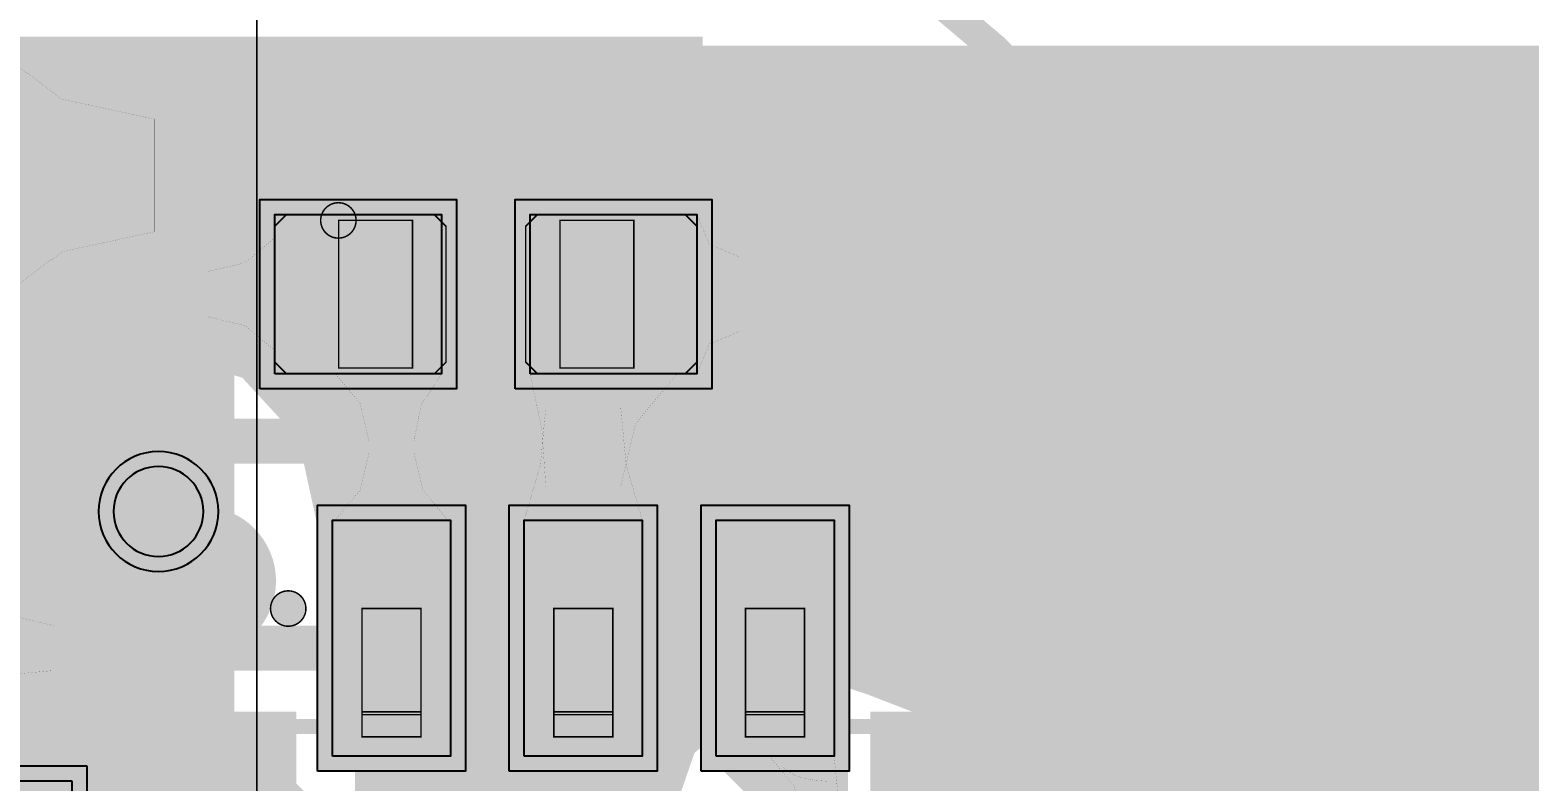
# Model space of a CAD drawing. Header units: millimetres. Extents: x -28.2 to 22.2, y -22.2 to 22.3.
# Drawn here: x 9.65 to 14.73, y 11.45 to 13.99 of the extents above; entities that cross this region are included whole.
import ezdxf

# ---------------------------------------------------------------- set-up
doc = ezdxf.new("R2010")
doc.units = ezdxf.units.MM
doc.header["$MEASUREMENT"] = 0
for name, color, linetype, true_color in [('Bottom-Layer', 7, 'Continuous', 0x0000ff), ('Bottom-Paste-Mask-Layer', 7, 'Continuous', 0x800000), ('Bottom-Silkscreen-Layer', 7, 'Continuous', 0x66cc33), ('Bottom-Solder-Mask-Layer', 7, 'Continuous', 0xaa00ff), ('Component-Marking-Layer', 7, 'Continuous', 0x66ffcc), ('Component-Shape-Layer', 7, 'Continuous', 0x00cccc), ('Document-Layer', 7, 'Continuous', 0xffffff), ('GND', 7, 'Continuous', 0x999966), ('Hole-Layer', 7, 'Continuous', 0x222222), ('Multi-Layer', 7, 'Continuous', 0xc0c0c0), ('Pin-Floating-Layer', 7, 'Continuous', 0xff99ff), ('Pin-Soldering-Layer', 7, 'Continuous', 0xcc9999), ('POWER', 7, 'Continuous', 0x008000), ('Top-Layer', 7, 'Continuous', 0xff0000)]:
    doc.layers.add(name, color=color, linetype=linetype, true_color=true_color)

msp = doc.modelspace()

# ---------------------------------------------------------------- hatches: boundary and pattern name
at = {"layer": 'Bottom-Layer', "transparency": 33554610}
for points in [[(5.5526, 13.8003), (5.5477, 13.8594), (5.5331, 13.9168), (10.316, 13.9168), (10.316, 13.6887), (10.2247, 13.6223), (10.1586, 13.5308), (10.0204, 13.4902), (9.9031, 13.4067), (9.0342, 12.5378), (7.6545, 12.5378), (7.0821, 13.1103), (6.9411, 13.2044), (6.7749, 13.2375), (6.0365, 13.2375), (5.8076, 13.3498), (5.5526, 13.3493)], [(10.7757, 13.7277), (10.7757, 13.9168), (16.5743, 13.9168), (17.7904, 12.3243), (18.8539, 10.6262), (19.7559, 8.837), (20.4885, 6.9721), (21.0455, 5.0474), (21.4221, 3.0794), (21.6151, 1.085), (21.6228, -0.9187), (21.4452, -2.9145), (21.3361, -2.8798), (21.2223, -2.8681), (20.9223, -2.9553), (20.7153, -3.1892), (20.6654, -3.4976), (20.7879, -3.785), (20.7879, -4.1095), (20.7, -4.5318), (20.6034, -4.9523), (20.1362, -6.5998), (19.5376, -8.2041), (18.8113, -9.7549), (17.9622, -11.242), (17.6966, -11.6557), (17.4213, -12.0632), (17.3947, -12.0898), (13.7344, -12.0898), (13.7785, -12.0457), (13.8837, -11.8883), (13.9206, -11.7026), (13.9206, -8.9093), (15.1232, -8.9093), (15.5687, -9.3548), (15.6382, -9.4301), (15.7015, -9.5107), (15.7015, -9.9428), (15.7494, -10.1219), (15.8805, -10.2529), (16.0596, -10.3009), (16.6253, -10.3009), (16.702, -10.2926), (16.7752, -10.268), (16.8485, -10.2926), (16.9252, -10.3009), (17.4902, -10.3009), (17.5838, -10.2887), (17.6709, -10.2524), (17.7945, -10.2009), (17.9272, -10.1833), (18.1226, -10.1444), (18.2882, -10.0338), (18.987, -9.335), (19.0977, -9.1694), (19.1365, -8.974), (19.1365, -8.8968), (19.2115, -8.6304), (19.1365, -8.3641), (19.1365, -8.1499), (19.1587, -8.043), (19.2214, -7.9536), (19.3047, -7.8348), (19.3341, -7.6927), (19.3341, -6.4427), (19.2861, -6.2636), (19.1551, -6.1325), (18.976, -6.0846), (18.276, -6.0846), (18.0969, -6.1325), (17.9658, -6.2636), (17.9178, -6.4427), (17.9178, -7.0677), (17.8786, -7.0354), (17.8353, -7.009), (17.8353, -6.0509), (18.026, -6.0509), (18.2051, -6.0029), (18.3362, -5.8718), (18.3842, -5.6927), (18.3842, -4.5756), (18.408, -4.5504), (18.4322, -4.5256), (19.0581, -3.8997), (19.1523, -3.7588), (19.1853, -3.5926), (19.1853, 6.2483), (19.1523, 6.4145), (19.0581, 6.5554), (18.5152, 7.0983), (18.4336, 7.3382), (18.2549, 7.5178), (18.0155, 7.6005), (18.0141, 7.6007), (18.0127, 7.6009), (17.5811, 8.0325), (17.7328, 8.2798), (17.7407, 8.5698), (17.6027, 8.8251), (17.3557, 8.9774), (17.0657, 8.9859), (16.8101, 8.8486), (12.8046, 8.8486), (12.8046, 9.1986), (12.7743, 9.3427), (12.6886, 9.4625), (12.7029, 9.4916), (12.7144, 9.5219), (13.0454, 9.5229), (13.3183, 9.7102), (13.4382, 10.0187), (13.3634, 10.3411), (13.3634, 12.2734), (13.3265, 12.4591), (13.2213, 12.6165), (12.3952, 13.4426), (12.3115, 13.5095), (12.2152, 13.5565), (12.0848, 13.682), (11.9097, 13.7277), (11.3441, 13.7277), (11.2673, 13.7194), (11.1941, 13.6948), (11.1209, 13.7194), (11.0441, 13.7277)], [(10.316, 12.5104), (10.316, 12.099), (10.2615, 12.1096), (10.2061, 12.1132), (9.8381, 12.1132), (10.2661, 12.5411), (10.2904, 12.5247)]]:
    msp.add_hatch(color=256, dxfattribs=at).paths.add_polyline_path(points)
at = {"layer": 'Bottom-Layer'}
for points in [[(10.4784, 12.8295), (10.4784, 13.3695), (11.0441, 13.3695), (11.0441, 12.8295)], [(11.3441, 12.8295), (11.3441, 13.3695), (11.9097, 13.3695), (11.9097, 12.8295)], [(12.0522, 13.2265), (12.0522, 12.9725), (11.9514, 12.9305), (11.9097, 12.8295), (11.9097, 13.3695), (11.9514, 13.2686)], [(10.2498, 13.0233), (10.2498, 13.1757), (10.3776, 13.2059), (10.4784, 13.29), (10.4784, 12.909), (10.3776, 12.9932)], [(10.9505, 12.6009), (10.7981, 12.6009), (10.7679, 12.7287), (10.6838, 12.8295), (11.0441, 12.8295), (10.9748, 12.7244)], [(11.6513, 12.4485), (11.3973, 12.4485), (11.3839, 12.6409), (11.3441, 12.8295), (11.8418, 12.8295), (11.7016, 12.6615)], [(11.3973, 12.7149), (11.6513, 12.7149), (11.6697, 12.521), (11.7243, 12.3339), (11.3243, 12.3339), (11.3789, 12.521)], [(10.7981, 12.5625), (10.9505, 12.5625), (10.9807, 12.4347), (11.0648, 12.3339), (10.6838, 12.3339), (10.7679, 12.4347)], [(10.6743, 11.5339), (10.6743, 12.3339), (11.0743, 12.3339), (11.0743, 11.5339)], [(11.3243, 11.5339), (11.3243, 12.3339), (11.7243, 12.3339), (11.7243, 11.5339)], [(11.9743, 11.5339), (11.9743, 12.3339), (12.3743, 12.3339), (12.3743, 11.5339)], [(12.4211, 11.3053), (12.2687, 11.3053), (12.2385, 11.4331), (12.1544, 11.5339), (12.3743, 11.5339), (12.3861, 11.4173)], [(9.791, 11.4502), (9.791, 10.9102), (9.0009, 10.9102), (9.0009, 11.4502)]]:
    msp.add_hatch(color=256, dxfattribs=at).paths.add_polyline_path(points)
at = {"layer": 'Bottom-Paste-Mask-Layer'}
for points in [[(11.0591, 13.3295), (11.0591, 12.8695), (11.0191, 12.8295), (10.5184, 12.8295), (10.4784, 12.8695), (10.4784, 13.3295), (10.5184, 13.3695), (11.0191, 13.3695)], [(11.0591, 13.3295), (11.0591, 12.8695), (11.0191, 12.8295), (10.5184, 12.8295), (10.4784, 12.8695), (10.4784, 13.3295), (10.5184, 13.3695), (11.0191, 13.3695)], [(11.3291, 13.3295), (11.3691, 13.3695), (11.8697, 13.3695), (11.9097, 13.3295), (11.9097, 12.8695), (11.8697, 12.8295), (11.3691, 12.8295), (11.3291, 12.8695)], [(11.3291, 13.3295), (11.3691, 13.3695), (11.8697, 13.3695), (11.9097, 13.3295), (11.9097, 12.8695), (11.8697, 12.8295), (11.3691, 12.8295), (11.3291, 12.8695)], [(10.6743, 11.5339), (10.6743, 12.3339), (11.0743, 12.3339), (11.0743, 11.5339)], [(11.3243, 11.5339), (11.3243, 12.3339), (11.7243, 12.3339), (11.7243, 11.5339)], [(11.9743, 11.5339), (11.9743, 12.3339), (12.3743, 12.3339), (12.3743, 11.5339)]]:
    msp.add_hatch(color=256, dxfattribs=at).paths.add_polyline_path(points)
at = {"layer": 'Bottom-Solder-Mask-Layer'}
for points in [[(10.4276, 12.7787), (10.4276, 13.4203), (11.0949, 13.4203), (11.0949, 12.7787)], [(11.2933, 12.7787), (11.2933, 13.4203), (11.9605, 13.4203), (11.9605, 12.7787)], [(10.6235, 11.4831), (10.6235, 12.3847), (11.1251, 12.3847), (11.1251, 11.4831)], [(11.2735, 11.4831), (11.2735, 12.3847), (11.7751, 12.3847), (11.7751, 11.4831)], [(11.9235, 11.4831), (11.9235, 12.3847), (12.4251, 12.3847), (12.4251, 11.4831)], [(9.8418, 11.501), (9.8418, 10.8594), (8.9501, 10.8594), (8.9501, 11.501)]]:
    msp.add_hatch(color=256, dxfattribs=at).paths.add_polyline_path(points)
at = {"layer": 'Component-Marking-Layer'}
for points in [[(10.6342, 13.3495, 1), (10.7542, 13.3495, 1)], [(10.6342, 13.3495, 1), (10.7542, 13.3495, 1)], [(10.4643, 12.034, 1), (10.5842, 12.034, 1)], [(10.4643, 12.034, 1), (10.5842, 12.034, 1)]]:
    msp.add_hatch(color=256, dxfattribs=at).paths.add_polyline_path(points)
at = {"layer": 'GND', "transparency": 33554610}
for points in [[(-16.5734, 13.9168), (-0.626, 13.9168), (-0.626, 7.7393), (-0.5757, 7.5564), (-0.4391, 7.4248), (0.9802, 6.6519), (1.0631, 6.6193), (1.1515, 6.6083), (4.8313, 6.6083), (4.9653, 6.3263), (5.2292, 6.1595), (5.5414, 6.1595), (5.8053, 6.3263), (5.9393, 6.6083), (6.8503, 6.6083), (6.9873, 6.6355), (7.1035, 6.7132), (8.0772, 7.6868), (10.0739, 7.6868), (10.0939, 7.6874), (10.1139, 7.689), (10.3088, 7.4287), (10.6152, 7.3201), (10.9305, 7.3996), (11.1488, 7.6406), (11.1969, 7.9622), (11.0586, 8.2565), (11.1473, 8.4937), (11.1227, 8.7457), (10.9898, 8.9613), (10.7757, 9.0966), (10.7757, 10.2209), (11.0024, 10.227), (11.2081, 10.3222), (11.4777, 10.2522), (11.7478, 10.3204), (11.9518, 10.5099), (12.0396, 10.7742), (12.315, 10.6848), (12.5984, 10.7445), (12.8142, 10.9375), (12.9052, 11.2123), (12.8471, 11.496), (12.6554, 11.713), (12.381, 11.8055), (12.097, 11.749), (11.879, 11.5585), (11.7849, 11.2846), (11.5752, 11.3667), (11.3501, 11.3597), (11.1458, 11.2648), (10.9661, 11.3273), (10.7757, 11.3261), (10.7757, 13.9168), (16.5743, 13.9168), (17.7904, 12.3243), (18.8539, 10.6263), (19.7559, 8.8371), (20.4885, 6.9722), (21.0455, 5.0475), (21.4221, 3.0795), (21.6151, 1.0852), (21.6228, -0.9185), (21.4452, -2.9142), (21.1963, -2.8687), (20.9526, -2.9371), (20.7638, -3.1055), (20.6681, -3.3399), (20.6851, -3.5924), (20.8113, -3.8118), (21.021, -3.9534), (21.2716, -3.9886), (20.8472, -5.8125), (20.2667, -7.5929), (19.5344, -9.3165), (18.6559, -10.9703), (17.6377, -12.5419), (-17.6368, -12.5419), (-18.7366, -10.8303), (-19.6709, -9.0229), (-20.4312, -7.1358), (-21.011, -5.1856), (-21.4051, -3.1896), (-21.6101, -1.1654), (-21.624, 0.869), (-21.4468, 2.8958), (-21.0801, 4.8971), (-20.5271, 6.855), (-19.7927, 8.7524), (-18.8833, 10.5724), (-17.8071, 12.2989)], [(2.6643, 7.068), (2.33, 7.068), (2.4333, 7.3536), (2.3727, 7.6513), (2.1659, 7.8737), (1.8734, 7.9559), (1.581, 7.8737), (1.3742, 7.6513), (1.3136, 7.3536), (1.4169, 7.068), (1.1773, 7.068), (-0.1662, 7.7997), (-0.1662, 13.9168), (10.316, 13.9168), (10.316, 10.8319), (10.3137, 10.8028), (10.3129, 10.7735), (10.3137, 10.7443), (10.316, 10.7151), (10.316, 10.4681), (10.0282, 10.6118), (9.7088, 10.5739), (9.4627, 10.3669), (9.3705, 10.0588), (9.4627, 9.7506), (9.7088, 9.5436), (10.0282, 9.5058), (10.316, 9.6494), (10.316, 9.0562), (10.0989, 8.8373), (10.0301, 8.5367), (10.1305, 8.2452), (10.0318, 8.1465), (7.9288, 8.1465), (7.8899, 8.1388), (7.857, 8.1168), (6.8082, 7.068), (3.4915, 7.068), (3.6317, 7.3558), (3.5918, 7.6734), (3.3847, 7.9176), (3.0779, 8.0089), (2.771, 7.9176), (2.564, 7.6734), (2.5241, 7.3558)]]:
    msp.add_hatch(color=256, dxfattribs=at).paths.add_polyline_path(points)
at = {"layer": 'Pin-Floating-Layer'}
for points in [[(10.7743, 11.684), (10.9743, 11.684), (10.9743, 11.599), (10.7743, 11.599)], [(10.7743, 11.684), (10.9743, 11.684), (10.9743, 11.599), (10.7743, 11.599)], [(11.4243, 11.684), (11.6243, 11.684), (11.6243, 11.599), (11.4243, 11.599)], [(11.4243, 11.684), (11.6243, 11.684), (11.6243, 11.599), (11.4243, 11.599)], [(12.0743, 11.684), (12.2743, 11.684), (12.2743, 11.599), (12.0743, 11.599)], [(12.0743, 11.684), (12.2743, 11.684), (12.2743, 11.599), (12.0743, 11.599)]]:
    msp.add_hatch(color=256, dxfattribs=at).paths.add_polyline_path(points)
at = {"layer": 'Pin-Soldering-Layer'}
for points in [[(10.9452, 12.8495), (10.6952, 12.8495), (10.6952, 13.3495), (10.9452, 13.3495)], [(10.9452, 12.8495), (10.6952, 12.8495), (10.6952, 13.3495), (10.9452, 13.3495)], [(11.4455, 13.3495), (11.6955, 13.3495), (11.6955, 12.8495), (11.4455, 12.8495)], [(11.4455, 13.3495), (11.6955, 13.3495), (11.6955, 12.8495), (11.4455, 12.8495)], [(10.7743, 12.034), (10.9743, 12.034), (10.9743, 11.674), (10.7743, 11.674)], [(10.7743, 12.034), (10.9743, 12.034), (10.9743, 11.674), (10.7743, 11.674)], [(11.4243, 12.034), (11.6243, 12.034), (11.6243, 11.674), (11.4243, 11.674)], [(11.4243, 12.034), (11.6243, 12.034), (11.6243, 11.674), (11.4243, 11.674)], [(12.0743, 12.034), (12.2743, 12.034), (12.2743, 11.674), (12.0743, 11.674)], [(12.0743, 12.034), (12.2743, 12.034), (12.2743, 11.674), (12.0743, 11.674)]]:
    msp.add_hatch(color=256, dxfattribs=at).paths.add_polyline_path(points)
at = {"layer": 'POWER', "transparency": 33554610}
for points in [[(14.6201, 11.9458), (12.6491, 13.9168), (16.5743, 13.9168), (17.7904, 12.3243), (18.8539, 10.6263), (19.7559, 8.8371), (20.4885, 6.9722), (21.0455, 5.0475), (21.4221, 3.0795), (21.6151, 1.0852), (21.6228, -0.9185), (21.4452, -2.9142), (21.1963, -2.8687), (20.9526, -2.9371), (20.7638, -3.1055), (20.6681, -3.3399), (20.6851, -3.5924), (20.8113, -3.8118), (21.021, -3.9534), (21.2716, -3.9886), (20.8472, -5.8125), (20.2667, -7.5929), (19.5344, -9.3165), (18.6559, -10.9703), (17.6377, -12.5419), (8.3931, -12.5419), (10.3597, -10.5754), (10.4538, -10.4345), (10.4869, -10.2683), (10.4869, -8.8973), (10.5393, -8.8213), (10.5786, -8.7377), (10.6785, -8.6378), (10.8548, -8.8973), (11.1429, -9.0217), (11.2798, -9.2938), (11.5387, -9.4542), (11.8434, -9.4559), (12.104, -9.2981), (12.2438, -9.0275), (12.2217, -8.7237), (12.0442, -8.4761), (11.7635, -8.3578), (11.6328, -8.0926), (11.3856, -7.9307), (13.292, -6.0242), (13.4319, -6.2948), (13.6926, -6.4525), (13.9972, -6.4508), (14.2561, -6.2903), (14.393, -6.0181), (14.3676, -5.7146), (14.1874, -5.469), (13.9054, -5.3537), (13.9333, -5.2597), (13.9427, -5.1621), (13.9427, -3.6835), (14.0688, -3.475), (14.1127, -3.2354), (14.1127, -0.9602), (14.1749, -0.7051), (14.1439, -0.4444), (14.0238, -0.2109), (14.0238, 1.3448), (14.6201, 1.9411), (14.7804, 2.1809), (14.8366, 2.4638), (14.8366, 10.2913), (15.5691, 10.2913), (15.9386, 10.3903), (16.2092, 10.6609), (16.3082, 11.0304), (16.2092, 11.4), (15.9386, 11.6705), (15.5691, 11.7696), (14.7504, 11.7696), (14.6918, 11.8625)], [(-0.1662, 8.1998), (-0.1662, 12.8522), (0.5369, 12.8522), (0.4106, 12.5647), (0.4585, 12.2543), (0.6656, 12.0182), (0.9671, 11.9303), (1.2687, 12.0182), (1.4758, 12.2543), (1.5237, 12.5647), (1.3973, 12.8522), (5.1217, 12.8522), (5.1792, 12.5513), (5.3861, 12.3254), (5.6809, 12.2418), (5.9756, 12.3254), (6.1826, 12.5513), (6.2401, 12.8522), (10.316, 12.8522), (10.316, 10.8319), (10.3129, 10.7735), (10.316, 10.7151), (10.316, 10.5651), (10.2899, 10.5689), (10.2639, 10.573), (10.105, 10.6459), (9.9319, 10.6709), (7.9588, 10.6709), (8.0887, 10.8844), (8.113, 11.133), (8.0271, 11.3676), (8.1161, 11.6514), (8.0478, 11.9408), (7.8411, 12.1547), (7.5542, 12.233), (7.2676, 12.1537), (7.0617, 11.9391), (6.9943, 11.6495), (7.0843, 11.366), (6.9992, 11.1318), (7.0239, 10.8838), (7.1535, 10.6709), (3.8177, 10.6709), (3.5834, 10.6243), (3.3848, 10.4916), (2.641, 9.7478), (2.4826, 9.4734), (2.4826, 9.1565), (2.641, 8.8821), (2.9154, 8.7237), (3.2323, 8.7237), (3.5067, 8.8821), (4.0712, 9.4466), (8.0931, 9.4466), (8.3446, 8.8876), (8.4307, 8.2808), (8.4307, 6.3825), (8.0811, 6.0329), (7.9321, 6.2784), (7.6812, 6.4182), (7.394, 6.4155), (7.1457, 6.2711), (7.0014, 6.0229), (6.9987, 5.7357), (7.1384, 5.4847), (7.384, 5.3358), (4.546, 2.4978), (4.4133, 2.2992), (4.3667, 2.0649), (4.3667, 0.0435), (2.9223, -1.4009), (-6.7168, -1.4009), (-7.7694, -0.3483), (-7.7694, 2.305), (-7.0597, 3.0147), (-6.8991, 3.2976), (-6.906, 3.6228), (-5.5143, 3.6228), (-5.2334, 3.5466), (-4.9521, 3.6213), (-4.7461, 3.8268), (-4.6706, 4.1079), (-4.7461, 4.389), (-4.9521, 4.5946), (-5.2334, 4.6693), (-5.5143, 4.5931), (-7.5147, 4.5931), (-7.6942, 4.5586), (-7.8482, 4.4603), (-7.8482, 7.0884), (-7.3963, 7.5403), (-7.2059, 7.545), (-7.0281, 7.6131), (-6.0267, 7.6131), (-5.74, 7.5344), (-5.4533, 7.6131), (-5.2616, 7.6131), (-5.0561, 7.4068), (-4.7748, 7.3312), (-4.4935, 7.4068), (-4.2879, 7.6131), (-3.7105, 7.6131), (-3.6572, 7.6106), (-3.6038, 7.6131), (-2.1357, 7.6131), (-2.0824, 7.6106), (-2.029, 7.6131), (-1.2157, 7.6131), (-1.0264, 7.4922), (-0.8049, 7.4551), (-0.5866, 7.5079), (-0.4064, 7.642), (-0.2932, 7.836), (-0.2651, 8.0588), (-0.196, 8.128), (-0.1739, 8.1609)], [(11.6231, 12.8522), (13.3583, 11.117), (13.3583, 10.3497), (13.1515, 10.5491), (12.873, 10.6201), (12.5959, 10.5439), (12.0476, 10.5439), (12.0265, 10.5845), (12.0091, 10.6269), (12.0293, 10.6995), (12.0396, 10.7742), (12.315, 10.6848), (12.5984, 10.7445), (12.8142, 10.9375), (12.9052, 11.2123), (12.8471, 11.496), (12.6554, 11.713), (12.381, 11.8055), (12.097, 11.749), (11.879, 11.5585), (11.7849, 11.2846), (11.5752, 11.3667), (11.3501, 11.3597), (11.1458, 11.2648), (10.9661, 11.3273), (10.7757, 11.3261), (10.7757, 12.8522)]]:
    msp.add_hatch(color=256, dxfattribs=at).paths.add_polyline_path(points)
at = {"layer": 'Top-Layer'}
for points in [[(10.072, 13.6925), (10.072, 13.3115), (9.7582, 13.2436), (9.5005, 13.052), (9.5005, 13.952), (9.7582, 13.7604)], [(9.7291, 11.9762), (9.7291, 11.8238), (9.6129, 11.8133), (9.5005, 11.782), (9.5005, 12.0905), (9.6013, 12.0064)], [(12.0954, 11.3871), (12.2031, 11.4948), (12.2364, 11.4709), (12.2741, 11.4576), (12.3149, 11.4512), (12.3576, 11.4481), (12.1421, 11.2326), (12.139, 11.2753), (12.1326, 11.3161), (12.1193, 11.3538)]]:
    msp.add_hatch(color=256, dxfattribs=at).paths.add_polyline_path(points)
at = {"layer": 'Top-Layer', "transparency": 33554610}
msp.add_hatch(color=256, dxfattribs=at).paths.add_polyline_path([(9.8587, 13.9168), (15.5514, 13.9168), (15.193, 13.7214), (14.9283, 13.4105), (14.7926, 13.0254), (14.804, 12.6173), (14.9609, 12.2404), (15.2424, 11.9447), (15.6112, 11.7696), (15.5691, 11.7696), (15.1995, 11.6705), (14.929, 11.4), (14.8299, 11.0304), (14.929, 10.6609), (15.1995, 10.3903), (15.5691, 10.2913), (16.0831, 10.2913), (16.139, 10.2891), (16.1866, 10.2832), (16.2293, 10.2739), (16.264, 10.2624), (16.2879, 10.2509), (16.3003, 10.2424), (16.3075, 10.2353), (16.3094, 10.232), (16.573, 9.8999), (16.9412, 9.6896), (17.3612, 9.6312), (17.7728, 9.7331), (18.117, 9.9807), (18.3445, 10.3385), (18.4228, 10.7553), (18.3405, 11.1712), (18.1095, 11.5268), (17.7628, 11.771), (17.3503, 11.8689), (16.9309, 11.8064), (16.8846, 11.7919), (16.8455, 11.783), (16.8037, 11.7766), (16.7603, 11.7726), (16.6576, 11.7696), (16.5122, 11.7696), (16.1874, 11.7696), (16.5562, 11.9447), (16.8377, 12.2404), (16.9946, 12.6173), (17.0059, 13.0254), (16.8703, 13.4105), (16.6056, 13.7214), (16.2471, 13.9168), (16.5743, 13.9168), (17.7326, 12.4073), (18.7539, 10.8018), (19.6302, 9.1129), (19.5059, 9.1129), (19.4924, 9.1244), (19.4777, 9.1402), (19.1828, 9.4549), (18.7908, 9.6349), (18.3598, 9.6534), (17.9539, 9.5077), (17.633, 9.2193), (17.6301, 9.2157), (17.6231, 9.2066), (17.6163, 9.1972), (17.5823, 9.1484), (17.5749, 9.1373), (17.5679, 9.1261), (17.5116, 9.0311), (17.5072, 9.0233), (17.5029, 9.0155), (17.4601, 8.9343), (17.1701, 9.0004), (16.8871, 8.9092), (16.6904, 8.6861), (16.6352, 8.3939), (16.7371, 8.1145), (16.9674, 7.9263), (17.2616, 7.8823), (17.5369, 7.9947), (17.5402, 7.9918), (17.5814, 7.9473), (17.7338, 7.7562), (17.924, 7.6027), (17.7269, 7.5546), (17.5598, 7.4395), (17.4093, 7.1658), (17.4284, 6.854), (17.6111, 6.6006), (17.901, 6.4841), (18.3346, 6.0505), (18.4794, 5.6033), (18.7949, 5.2549), (19.2256, 5.0667), (19.6956, 5.0717), (20.1222, 5.2691), (20.4302, 5.6241), (20.5326, 5.2381), (20.6276, 4.8503), (20.6439, 4.7806), (20.6599, 4.7109), (20.2803, 4.8399), (19.8796, 4.8269), (19.5091, 4.6736), (19.2164, 4.3997), (19.0388, 4.0402), (18.9992, 3.6413), (19.0001, 3.6288), (19.0015, 3.6164), (19.0018, 3.6138), (19.0043, 3.5923), (19.0072, 3.5709), (19.009, 3.5566), (19.0115, 3.5396), (19.0149, 3.5228), (19.0177, 3.5101), (19.0227, 3.4865), (19.0283, 3.463), (19.0389, 3.4159), (19.0422, 3.4022), (19.0461, 3.3886), (19.0746, 3.2965), (19.09, 3.2453), (19.0795, 3.2337), (18.5983, 2.7525), (14.6294, 2.7525), (14.5837, 3.0502), (14.3907, 3.2815), (14.106, 3.3797), (13.8115, 3.3165), (13.592, 3.1103), (13.592, 5.9135), (13.8793, 5.7925), (14.1868, 5.8434), (14.4198, 6.0505), (14.5064, 6.35), (14.4198, 6.6494), (14.1868, 6.8566), (13.8793, 6.9074), (13.592, 6.7864), (13.592, 7.3152), (13.7089, 7.5646), (13.693, 7.8396), (13.5482, 8.074), (13.3093, 8.2112), (13.0339, 8.2183), (12.7884, 8.0935), (12.7884, 8.2473), (12.7861, 8.2918), (12.7792, 8.3359), (12.7792, 9.5062), (13.0996, 9.5429), (13.347, 9.7499), (13.4396, 10.0588), (13.347, 10.3677), (13.0996, 10.5746), (12.7792, 10.6113), (12.7792, 10.8898), (12.8999, 11.1633), (12.8632, 11.46), (12.6794, 11.6958), (12.4006, 11.8039), (11.9973, 12.2072), (11.8564, 12.3013), (11.6902, 12.3344), (10.6449, 12.3344), (10.5822, 12.6222), (10.3824, 12.8386), (10.1005, 12.924), (9.8141, 12.855), (9.8107, 12.861), (9.8072, 12.867), (9.8455, 12.956), (9.8587, 13.052)])

# ---------------------------------------------------------------- linework, layer by layer
at = {"layer": 'Bottom-Layer', "const_width": 0.00508}
msp.add_lwpolyline([(-22.1992, -0.0001, 1), (22.2001, -0.0001), (22.2001, -0.0001, 1), (-22.1992, -0.0001)], format="xyb", dxfattribs=at)
at = {"layer": 'Bottom-Layer'}
for points, const_width in [([(4.4803, -1.8581), (-8.3083, -1.8581), (-8.6864, -1.4801), (-8.6864, 6.3939), (-7.3656, 7.7147), (-0.7529, 7.7147), (-0.2678, 8.1998), (-0.2678, 14.2721), (10.4176, 14.2721), (10.4176, 8.3886), (10.0739, 8.0449), (8.7162, 8.0449), (8.4505, 7.7792), (8.4505, 2.9772), (7.172, 1.6987), (6.4014, 1.6987), (5.4463, 0.7436), (5.4463, -0.918)], 0.00508), ([(5.5526, 13.8003), (5.5477, 13.8594), (5.5331, 13.9168), (10.316, 13.9168), (10.316, 13.6887), (10.2247, 13.6223), (10.1586, 13.5308), (10.0204, 13.4902), (9.9031, 13.4067), (9.0342, 12.5378), (7.6545, 12.5378), (7.0821, 13.1103), (6.9411, 13.2044), (6.7749, 13.2375), (6.0365, 13.2375), (5.8076, 13.3498), (5.5526, 13.3493)], 0.0508), ([(12.0522, 13.2265), (12.0522, 12.9725), (11.9514, 12.9305), (11.9097, 12.8295), (11.9097, 13.3695), (11.9514, 13.2686)], 0.000254), ([(10.2498, 13.0233), (10.2498, 13.1757), (10.3776, 13.2059), (10.4784, 13.29), (10.4784, 12.909), (10.3776, 12.9932)], 0.000254), ([(10.9505, 12.6009), (10.7981, 12.6009), (10.7679, 12.7287), (10.6838, 12.8295), (11.0441, 12.8295), (10.9748, 12.7244)], 0.000254), ([(11.6513, 12.4485), (11.3973, 12.4485), (11.3839, 12.6409), (11.3441, 12.8295), (11.8418, 12.8295), (11.7016, 12.6615)], 0.000254), ([(11.3973, 12.7149), (11.6513, 12.7149), (11.6697, 12.521), (11.7243, 12.3339), (11.3243, 12.3339), (11.3789, 12.521)], 0.000254), ([(10.316, 12.5104), (10.316, 12.099), (10.2615, 12.1096), (10.2061, 12.1132), (9.8381, 12.1132), (10.2661, 12.5411), (10.2904, 12.5247)], 0.0508), ([(10.7981, 12.5625), (10.9505, 12.5625), (10.9807, 12.4347), (11.0648, 12.3339), (10.6838, 12.3339), (10.7679, 12.4347)], 0.000254), ([(12.4211, 11.3053), (12.2687, 11.3053), (12.2385, 11.4331), (12.1544, 11.5339), (12.3743, 11.5339), (12.3861, 11.4173)], 0.000254)]:
    msp.add_lwpolyline(points, close=True, dxfattribs=dict(at, const_width=const_width))
for points, const_width in [([(13.3634, 10.3411), (13.3634, 12.2734), (13.3265, 12.4591), (13.2213, 12.6165), (12.3952, 13.4426), (12.3115, 13.5095), (12.2152, 13.5565), (12.0848, 13.682), (11.9097, 13.7277), (11.3441, 13.7277), (11.2673, 13.7194), (11.1941, 13.6948), (11.1209, 13.7194), (11.0441, 13.7277), (10.7757, 13.7277), (10.7757, 13.9168), (16.5743, 13.9168)], 0.0508), ([(11.6269, 13.0995), (11.5243, 12.9969)], 0.254), ([(12.0522, 13.0995), (11.6269, 13.0995)], 0.254), ([(12.8783, 12.2734), (12.0522, 13.0995)], 0.254), ([(9.2141, 12.1034), (10.2102, 13.0995)], 0.1524), ([(10.2102, 13.0995), (10.7613, 13.0995)], 0.1524), ([(10.8743, 12.9865), (10.7613, 13.0995)], 0.1524), ([(11.5243, 12.9969), (11.5243, 11.9339)], 0.254), ([(10.8743, 11.9339), (10.8743, 12.9865)], 0.1524), ([(12.8783, 10.0588), (12.8783, 12.2734)], 0.254), ([(12.1743, 11.9339), (12.3449, 11.7633)], 0.1524), ([(12.3449, 11.7633), (12.3449, 11.2453)], 0.1524), ([(10.2061, 11.6788), (7.8161, 11.6788)], 0.1524), ([(10.5796, 11.3053), (10.2061, 11.6788)], 0.1524)]:
    msp.add_lwpolyline(points, dxfattribs=dict(at, const_width=const_width))
for points in [[(10.4784, 12.8295), (10.4784, 13.3695), (11.0441, 13.3695), (11.0441, 12.8295)], [(11.3441, 12.8295), (11.3441, 13.3695), (11.9097, 13.3695), (11.9097, 12.8295)], [(10.6743, 11.5339), (10.6743, 12.3339), (11.0743, 12.3339), (11.0743, 11.5339)], [(11.3243, 11.5339), (11.3243, 12.3339), (11.7243, 12.3339), (11.7243, 11.5339)], [(11.9743, 11.5339), (11.9743, 12.3339), (12.3743, 12.3339), (12.3743, 11.5339)], [(9.791, 11.4502), (9.791, 10.9102), (9.0009, 10.9102), (9.0009, 11.4502)]]:
    msp.add_lwpolyline(points, close=True, dxfattribs=at)
at = {"layer": 'Bottom-Paste-Mask-Layer', "const_width": 0.00508}
for points in [[(11.0591, 13.3295), (11.0591, 12.8695), (11.0191, 12.8295), (10.5184, 12.8295), (10.4784, 12.8695), (10.4784, 13.3295), (10.5184, 13.3695), (11.0191, 13.3695)], [(11.0591, 13.3295), (11.0591, 12.8695), (11.0191, 12.8295), (10.5184, 12.8295), (10.4784, 12.8695), (10.4784, 13.3295), (10.5184, 13.3695), (11.0191, 13.3695)], [(11.3291, 13.3295), (11.3691, 13.3695), (11.8697, 13.3695), (11.9097, 13.3295), (11.9097, 12.8695), (11.8697, 12.8295), (11.3691, 12.8295), (11.3291, 12.8695)], [(11.3291, 13.3295), (11.3691, 13.3695), (11.8697, 13.3695), (11.9097, 13.3295), (11.9097, 12.8695), (11.8697, 12.8295), (11.3691, 12.8295), (11.3291, 12.8695)]]:
    msp.add_lwpolyline(points, close=True, dxfattribs=at)
at = {"layer": 'Bottom-Paste-Mask-Layer'}
for points in [[(10.6743, 11.5339), (10.6743, 12.3339), (11.0743, 12.3339), (11.0743, 11.5339)], [(11.3243, 11.5339), (11.3243, 12.3339), (11.7243, 12.3339), (11.7243, 11.5339)], [(11.9743, 11.5339), (11.9743, 12.3339), (12.3743, 12.3339), (12.3743, 11.5339)]]:
    msp.add_lwpolyline(points, close=True, dxfattribs=at)
at = {"layer": 'Bottom-Silkscreen-Layer'}
for points, const_width in [([(10.9679, 13.5981), (10.2498, 13.5981)], 0.1524), ([(10.2498, 13.5981), (10.2498, 12.6009)], 0.1524), ([(10.9679, 13.5981), (10.2498, 13.5981)], 0.1524), ([(10.2498, 13.5981), (10.2498, 12.6009)], 0.1524), ([(11.4203, 13.5981), (12.1383, 13.5981)], 0.1524), ([(11.4203, 13.5981), (12.1383, 13.5981)], 0.1524), ([(12.1383, 13.5981), (12.1383, 12.6009)], 0.1524), ([(12.1383, 13.5981), (12.1383, 12.6009)], 0.1524), ([(10.2498, 12.6009), (10.9679, 12.6009)], 0.1524), ([(10.2498, 12.6009), (10.9679, 12.6009)], 0.1524), ([(12.1383, 12.6009), (11.4203, 12.6009)], 0.1524), ([(12.1383, 12.6009), (11.4203, 12.6009)], 0.1524), ([(10.4243, 10.284), (10.4243, 11.684)], 0.254), ([(10.4243, 10.284), (10.4243, 11.684)], 0.254), ([(12.6243, 10.284), (12.6243, 11.684)], 0.254), ([(12.6243, 10.284), (12.6243, 11.684)], 0.254), ([(9.8672, 11.6788), (9.0771, 11.6788)], 0.1524), ([(9.8672, 11.6788), (9.0771, 11.6788)], 0.1524), ([(10.0196, 10.834), (10.0196, 11.5264)], 0.1524), ([(10.0196, 10.834), (10.0196, 11.5264)], 0.1524)]:
    msp.add_lwpolyline(points, dxfattribs=dict(at, const_width=const_width))
at = {"layer": 'Bottom-Silkscreen-Layer', "const_width": 0.254}
msp.add_lwpolyline([(10.1019, 12.127, 1), (10.3559, 12.127, 1)], format="xyb", close=True, dxfattribs=at)
msp.add_lwpolyline([(10.1019, 12.127, 1), (10.3559, 12.127, 1)], format="xyb", close=True, dxfattribs=at)
at = {"layer": 'Bottom-Silkscreen-Layer', "const_width": 0.1524}
msp.add_lwpolyline([(10.0196, 11.5264, 0.414), (9.8672, 11.6788)], format="xyb", dxfattribs=at)
msp.add_lwpolyline([(10.0196, 11.5264, 0.414), (9.8672, 11.6788)], format="xyb", dxfattribs=at)
at = {"layer": 'Bottom-Solder-Mask-Layer'}
for points in [[(10.4276, 12.7787), (10.4276, 13.4203), (11.0949, 13.4203), (11.0949, 12.7787)], [(11.2933, 12.7787), (11.2933, 13.4203), (11.9605, 13.4203), (11.9605, 12.7787)], [(10.6235, 11.4831), (10.6235, 12.3847), (11.1251, 12.3847), (11.1251, 11.4831)], [(11.2735, 11.4831), (11.2735, 12.3847), (11.7751, 12.3847), (11.7751, 11.4831)], [(11.9235, 11.4831), (11.9235, 12.3847), (12.4251, 12.3847), (12.4251, 11.4831)], [(9.8418, 11.501), (9.8418, 10.8594), (8.9501, 10.8594), (8.9501, 11.501)]]:
    msp.add_lwpolyline(points, close=True, dxfattribs=at)
at = {"layer": 'Component-Marking-Layer', "const_width": 0.00508}
for points in [[(10.6342, 13.3495, 1), (10.7542, 13.3495), (10.7542, 13.3495, 1), (10.6342, 13.3495)], [(10.6342, 13.3495, 1), (10.7542, 13.3495), (10.7542, 13.3495, 1), (10.6342, 13.3495)], [(10.4643, 12.034, 1), (10.5842, 12.034), (10.5842, 12.034, 1), (10.4643, 12.034)], [(10.4643, 12.034, 1), (10.5842, 12.034), (10.5842, 12.034, 1), (10.4643, 12.034)]]:
    msp.add_lwpolyline(points, format="xyb", dxfattribs=at)
at = {"layer": 'Component-Shape-Layer', "const_width": 0.0508}
for points in [[(10.6941, 13.3495), (11.6941, 13.3495), (11.6941, 12.8495), (10.6941, 12.8495)], [(10.6941, 13.3495), (11.6941, 13.3495), (11.6941, 12.8495), (10.6941, 12.8495)], [(10.5243, 10.334), (10.5243, 11.634), (12.5243, 11.634), (12.5243, 10.334)], [(10.5243, 10.334), (10.5243, 11.634), (12.5243, 11.634), (12.5243, 10.334)]]:
    msp.add_lwpolyline(points, close=True, dxfattribs=at)
at = {"layer": 'Document-Layer', "const_width": 0.1}
for points in [[(17.8215, -12.9001, 1.957), (-17.8345, -12.8809)], [(10.4019, -15.9001, 0.517), (11.5326, 15.1)]]:
    msp.add_lwpolyline(points, format="xyb", dxfattribs=at)
at = {"layer": 'Document-Layer', "const_width": 0.2}
msp.add_lwpolyline([(10.7892, 12.2032, 1), (10.9893, 12.2032, 1)], format="xyb", close=True, dxfattribs=at)
msp.add_lwpolyline([(10.7892, 12.2032, 1), (10.9893, 12.2032, 1)], format="xyb", close=True, dxfattribs=at)
at = {"layer": 'GND', "const_width": 0.00508}
msp.add_lwpolyline([(-22.1992, -0.0001, 1), (22.2001, -0.0001), (22.2001, -0.0001, 1), (-22.1992, -0.0001)], format="xyb", dxfattribs=at)
msp.add_lwpolyline([(1.1515, 6.9664), (-0.2678, 7.7393), (-0.2678, 15.1173), (-0.2281, 15.1569), (9.5327, 15.1569), (10.4176, 14.2721), (10.4176, 8.3886), (10.0739, 8.0449), (7.9288, 8.0449), (6.8503, 6.9664)], close=True, dxfattribs=at)
at = {"layer": 'GND', "const_width": 0.0508}
for points in [[(-0.1662, 13.9168), (10.316, 13.9168), (10.316, 10.8319), (10.3137, 10.8028), (10.3129, 10.7735), (10.3137, 10.7443), (10.316, 10.7151), (10.316, 10.4681), (10.0282, 10.6118), (9.7088, 10.5739), (9.4627, 10.3669)], [(10.7757, 11.3261), (10.7757, 13.9168), (16.5743, 13.9168)], [(12.9052, 11.2123), (12.8471, 11.496), (12.6554, 11.713), (12.381, 11.8055), (12.097, 11.749), (11.879, 11.5585), (11.7849, 11.2846)]]:
    msp.add_lwpolyline(points, dxfattribs=at)
at = {"layer": 'Hole-Layer'}
msp.add_lwpolyline([(9.9319, 12.3629, 1), (10.2367, 12.3629), (10.2367, 12.3629, 1), (9.9319, 12.3629)], format="xyb", dxfattribs=at)
at = {"layer": 'Multi-Layer'}
msp.add_lwpolyline([(9.8811, 12.3629, 1), (10.2875, 12.3629), (10.2875, 12.3629, 1), (9.8811, 12.3629)], format="xyb", dxfattribs=at)
at = {"layer": 'Pin-Floating-Layer', "const_width": 0.00508}
for points in [[(10.7743, 11.684), (10.9743, 11.684), (10.9743, 11.599), (10.7743, 11.599)], [(10.7743, 11.684), (10.9743, 11.684), (10.9743, 11.599), (10.7743, 11.599)], [(11.4243, 11.684), (11.6243, 11.684), (11.6243, 11.599), (11.4243, 11.599)], [(11.4243, 11.684), (11.6243, 11.684), (11.6243, 11.599), (11.4243, 11.599)], [(12.0743, 11.684), (12.2743, 11.684), (12.2743, 11.599), (12.0743, 11.599)], [(12.0743, 11.684), (12.2743, 11.684), (12.2743, 11.599), (12.0743, 11.599)]]:
    msp.add_lwpolyline(points, close=True, dxfattribs=at)
at = {"layer": 'Pin-Soldering-Layer', "const_width": 0.00508}
for points in [[(10.9452, 12.8495), (10.6952, 12.8495), (10.6952, 13.3495), (10.9452, 13.3495)], [(10.9452, 12.8495), (10.6952, 12.8495), (10.6952, 13.3495), (10.9452, 13.3495)], [(11.4455, 13.3495), (11.6955, 13.3495), (11.6955, 12.8495), (11.4455, 12.8495)], [(11.4455, 13.3495), (11.6955, 13.3495), (11.6955, 12.8495), (11.4455, 12.8495)], [(10.7743, 12.034), (10.9743, 12.034), (10.9743, 11.674), (10.7743, 11.674)], [(10.7743, 12.034), (10.9743, 12.034), (10.9743, 11.674), (10.7743, 11.674)], [(11.4243, 12.034), (11.6243, 12.034), (11.6243, 11.674), (11.4243, 11.674)], [(11.4243, 12.034), (11.6243, 12.034), (11.6243, 11.674), (11.4243, 11.674)], [(12.0743, 12.034), (12.2743, 12.034), (12.2743, 11.674), (12.0743, 11.674)], [(12.0743, 12.034), (12.2743, 12.034), (12.2743, 11.674), (12.0743, 11.674)]]:
    msp.add_lwpolyline(points, close=True, dxfattribs=at)
at = {"layer": 'POWER', "const_width": 0.00508}
msp.add_lwpolyline([(-22.1992, -0.0001, 1), (22.2001, -0.0001), (22.2001, -0.0001, 1), (-22.1992, -0.0001)], format="xyb", dxfattribs=at)
msp.add_lwpolyline([(4.2206, -1.5025), (-6.7589, -1.5025), (-7.9498, -0.3117), (-7.9498, 7.1305), (-7.3656, 7.7147), (-0.7529, 7.7147), (-0.2678, 8.1998), (-0.2678, 15.1173), (-0.2281, 15.1569), (9.5327, 15.1569), (10.4176, 14.2721), (10.4176, 9.7348), (9.0601, 8.3773), (9.0601, 6.2946), (4.8875, 2.122), (4.8875, -0.8484)], close=True, dxfattribs=at)
at = {"layer": 'POWER'}
for points, const_width in [([(-9.0581, 13.5914), (11.9293, 13.5914)], 0.762), ([(11.9293, 13.5914), (14.0975, 11.4231)], 0.762), ([(14.8366, 2.4638), (14.8366, 10.2913), (15.5691, 10.2913), (15.9386, 10.3903), (16.2092, 10.6609), (16.3082, 11.0304), (16.2092, 11.4), (15.9386, 11.6705), (15.5691, 11.7696), (14.7504, 11.7696), (14.6918, 11.8625), (14.6201, 11.9458), (12.6491, 13.9168), (16.5743, 13.9168), (17.7904, 12.3243), (18.8539, 10.6263), (19.7559, 8.8371), (20.4885, 6.9722)], 0.0508), ([(6.2401, 12.8522), (10.316, 12.8522), (10.316, 10.8319), (10.3129, 10.7735), (10.316, 10.7151), (10.316, 10.5651), (10.2899, 10.5689), (10.2639, 10.573), (10.105, 10.6459), (9.9319, 10.6709), (7.9588, 10.6709)], 0.0508), ([(10.7757, 11.3261), (10.7757, 12.8522), (11.6231, 12.8522), (13.3583, 11.117)], 0.0508), ([(12.9052, 11.2123), (12.8471, 11.496), (12.6554, 11.713), (12.381, 11.8055), (12.097, 11.749), (11.879, 11.5585), (11.7849, 11.2846)], 0.0508), ([(14.0975, 11.4231), (14.0975, 11.0304)], 0.762)]:
    msp.add_lwpolyline(points, dxfattribs=dict(at, const_width=const_width))
at = {"layer": 'Top-Layer', "const_width": 0.00508}
msp.add_lwpolyline([(-22.1992, -0.0001, 1), (22.2001, -0.0001), (22.2001, -0.0001, 1), (-22.1992, -0.0001)], format="xyb", dxfattribs=at)
at = {"layer": 'Top-Layer', "const_width": 0.000254}
for points in [[(10.072, 13.6925), (10.072, 13.3115), (9.7582, 13.2436), (9.5005, 13.052), (9.5005, 13.952), (9.7582, 13.7604)], [(9.7291, 11.9762), (9.7291, 11.8238), (9.6129, 11.8133), (9.5005, 11.782), (9.5005, 12.0905), (9.6013, 12.0064)], [(12.0954, 11.3871), (12.2031, 11.4948), (12.2364, 11.4709), (12.2741, 11.4576), (12.3149, 11.4512), (12.3576, 11.4481), (12.1421, 11.2326), (12.139, 11.2753), (12.1326, 11.3161), (12.1193, 11.3538)]]:
    msp.add_lwpolyline(points, close=True, dxfattribs=at)
at = {"layer": 'Top-Layer'}
for points, const_width in [([(12.8999, 11.1633), (12.8632, 11.46), (12.6794, 11.6958), (12.4006, 11.8039), (11.9973, 12.2072), (11.8564, 12.3013), (11.6902, 12.3344), (10.6449, 12.3344), (10.5822, 12.6222), (10.3824, 12.8386), (10.1005, 12.924), (9.8141, 12.855), (9.8107, 12.861), (9.8072, 12.867), (9.8455, 12.956), (9.8587, 13.052), (9.8587, 13.9168), (15.5514, 13.9168)], 0.0508), ([(15.2493, 13.502), (8.7505, 13.502)], 0.381), ([(9.498, 13.502), (9.7571, 13.502)], 0.0508), ([(9.0825, 11.9), (11.6902, 11.9)], 0.1524), ([(11.6902, 11.9), (12.3449, 11.2453)], 0.1524)]:
    msp.add_lwpolyline(points, dxfattribs=dict(at, const_width=const_width))

doc.saveas('drawing.dxf')
